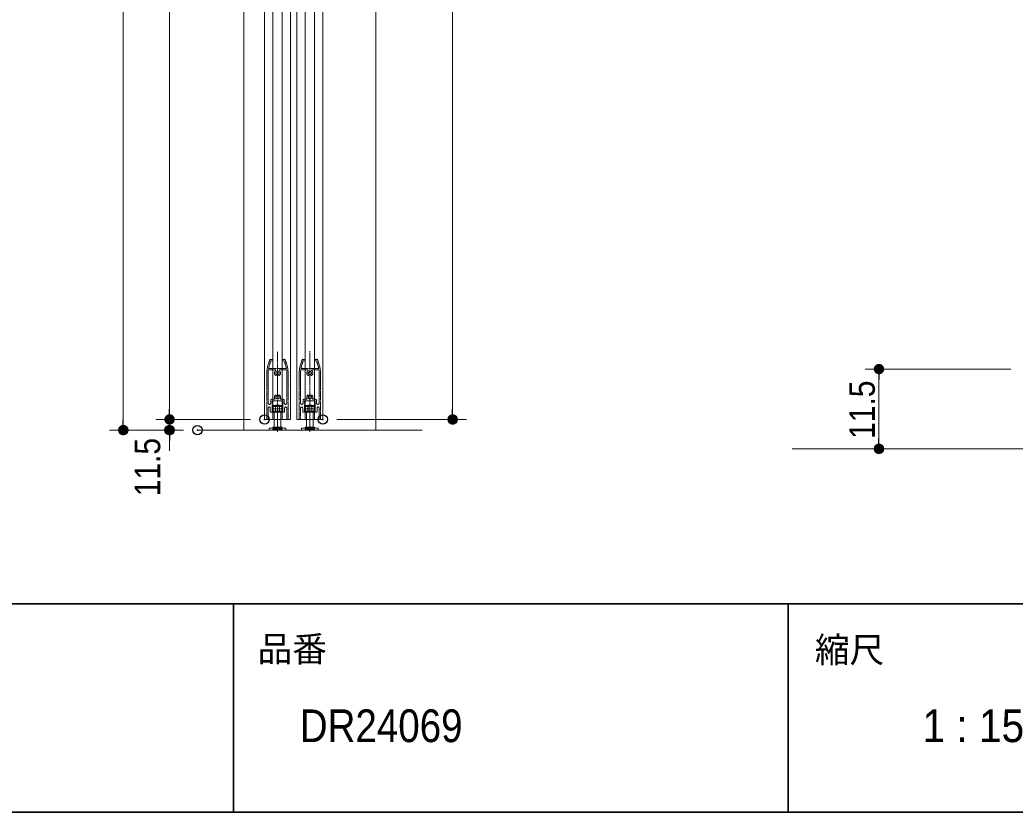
# Model space of a CAD drawing. Units: millimetres, scale not verified. Extents: x -4547 to 4547, y -2284 to 2284.
# Drawn here: x -746 to 330, y -2078 to -1221 of the extents above; entities that cross this region are included whole.
import ezdxf
from ezdxf.enums import TextEntityAlignment as Align

# ---------------------------------------------------------------- set-up
doc = ezdxf.new("R2010")
doc.units = ezdxf.units.MM
doc.header["$LTSCALE"] = 20
doc.header["$PDMODE"] = 32
doc.header["$PDSIZE"] = 10
for name, pattern in [('USER1', [10.5, 8, -0.5, 0.5, -0.5, 0.5, -0.5]), ('USER2', [2.91, 1.76, -0.4, 0.35, -0.4]), ('USER3', [1.11, 0.71, -0.4])]:
    doc.linetypes.add(name, pattern=pattern)
for name, color, linetype, lineweight in [('0-0_1図面枠', 7, 'Continuous', 20), ('0-1_3一般', 7, 'Continuous', 15), ('0-2_2寸法-1', 7, 'Continuous', 15), ('0-3_0', 7, 'Continuous', 25), ('0-5_2寸法-2', 7, 'Continuous', 15)]:
    doc.layers.add(name, color=color, linetype=linetype, lineweight=lineweight)
doc.layers.add('0-4_Defpoints', color=7, linetype='Continuous')
doc.styles.add('ＭＳ Ｐゴシック', font='')
doc.styles.get('ＭＳ Ｐゴシック').set_extended_font_data('MS PGothic')

# ---------------------------------------------------------------- blocks, each defined once
blk = doc.blocks.new('グループ-2')
at = {"layer": '0-0_1図面枠', "lineweight": 35}
for p, q in [((-60000, -37050), (60000, -37050)), ((16500, -37050), (16500, -41550)), ((28500, -37050), (28500, -41550))]:
    blk.add_line(p, q, dxfattribs=at)
blk.add_lwpolyline([(-60000, 41550), (60000, 41550), (60000, -41550), (-60000, -41550)], close=True, dxfattribs=at)
blk = doc.blocks.new('図面枠')
at = {"layer": '0-0_1図面枠'}
blk.add_blockref('グループ-2', (0, 0), dxfattribs=at)
at = {"layer": '0-0_1図面枠', "style": 'ＭＳ Ｐゴシック'}
for s, p in [('品番', (17022.4, -38463.2)), ('縮尺', (29074.1, -38480.4))]:
    blk.add_text(s, height=550.3, dxfattribs=at).set_placement(p, align=Align.BOTTOM_LEFT)
at = {"layer": '0-0_1図面枠', "style": 'ＭＳ Ｐゴシック', "width": 0.95}
blk.add_text('1 : 15', height=707.5, dxfattribs=at).set_placement((31400.2, -40249), align=Align.BOTTOM_LEFT)
blk = doc.blocks.new('グループ-14')
at = {"layer": '0-1_3一般', "linetype": 'USER2'}
for p, q in [((17339.4, -32830), (17569.4, -32830)), ((17454.4, -32710), (17454.4, -33330)), ((17454.4, -32740), (17454.4, -32730)), ((17454.4, -32920), (17454.4, -32740)), ((17454.4, -32920), (17454.4, -32740)), ((17454.4, -32930), (17454.4, -32920)), ((18039.4, -32830), (18269.4, -32830)), ((18154.4, -32710), (18154.4, -33330)), ((18154.4, -32740), (18154.4, -32730)), ((18154.4, -32920), (18154.4, -32740)), ((17454.4, -33280), (17454.4, -33210)), ((17454.4, -33230), (17454.4, -33310)), ((18154.4, -33280), (18154.4, -33210)), ((18154.4, -33230), (18154.4, -33310))]:
    blk.add_line(p, q, dxfattribs=at)
at = {"layer": '0-1_3一般'}
for p, q in [((17359.4, -32770), (17369.4, -32760)), ((17359.4, -32890), (17359.4, -32770)), ((17359.4, -32890), (17369.4, -32900)), ((17369.4, -32760), (17374.4, -32760)), ((17374.4, -32780), (17412.4, -32780)), ((17384.4, -32900), (17374.4, -32900)), ((17384.4, -32880), (17414.4, -32880)), ((17384.4, -32880), (17384.4, -33230)), ((17434.4, -32750), (17409.4, -32750)), ((17414.4, -32780), (17409.4, -32750)), ((17414.4, -32880), (17414.4, -32780)), ((17474.4, -32750), (17434.4, -32750)), ((17499.4, -32750), (17474.4, -32750)), ((17494.4, -32780), (17499.4, -32750)), ((17494.4, -32880), (17494.4, -32780)), ((17494.4, -32880), (17524.4, -32880)), ((17496.4, -32780), (17534.4, -32780)), ((17496.4, -32880), (17496.4, -32780)), ((17496.4, -32880), (17534.4, -32880)), ((17497.8, -32760), (17534.4, -32760)), ((17524.4, -32880), (17524.4, -33230)), ((17539.4, -32900), (17534.4, -32900)), ((17549.4, -32770), (17539.4, -32760)), ((17549.4, -32890), (17539.4, -32900)), ((17549.4, -32770), (17549.4, -32890)), ((18059.4, -32770), (18069.4, -32760)), ((18059.4, -32890), (18059.4, -32770)), ((18059.4, -32890), (18069.4, -32900)), ((18069.4, -32760), (18074.4, -32760)), ((18074.4, -32900), (18069.4, -32900)), ((18074.4, -32760), (18111.1, -32760)), ((18074.4, -32780), (18074.4, -32760)), ((18074.4, -32780), (18112.4, -32780)), ((18074.4, -32880), (18074.4, -32900)), ((18074.4, -32880), (18112.4, -32880)), ((18084.4, -32900), (18074.4, -32900)), ((18084.4, -32880), (18084.4, -33230)), ((18084.4, -32880), (18114.4, -32880)), ((18114.4, -32780), (18109.4, -32750)), ((18112.4, -32880), (18112.4, -32780)), ((18114.4, -32880), (18114.4, -32780)), ((18154.4, -32761.5), (18134.4, -32750)), ((18174.4, -32750), (18154.4, -32761.5)), ((18199.4, -32750), (18174.4, -32750)), ((18194.4, -32780), (18199.4, -32750)), ((18194.4, -32880), (18194.4, -32780)), ((18194.4, -32880), (18224.4, -32880)), ((18196.4, -32880), (18196.4, -32780)), ((18196.4, -32780), (18234.4, -32780)), ((18196.4, -32880), (18234.4, -32880)), ((18197.8, -32760), (18234.4, -32760)), ((18224.4, -32880), (18224.4, -33230)), ((18234.4, -32900), (18224.4, -32900)), ((18234.4, -32760), (18239.4, -32760)), ((18234.4, -32780), (18234.4, -32760)), ((18234.4, -32880), (18234.4, -32900)), ((18239.4, -32900), (18234.4, -32900)), ((18249.4, -32770), (18239.4, -32760)), ((18249.4, -32890), (18239.4, -32900)), ((18249.4, -32770), (18249.4, -32890)), ((17274.4, -33250), (17311.2, -33250)), ((17274.4, -33290), (17274.4, -33250)), ((17311.2, -33290), (17274.4, -33290)), ((17311.2, -33250), (17404.4, -33250)), ((17394.4, -33290), (17311.2, -33290)), ((17404.4, -33230), (17384.4, -33230)), ((17404.4, -33270), (17399.4, -33290)), ((17399.4, -33290), (17424.4, -33290)), ((17404.4, -33230), (17404.4, -33270)), ((17404.4, -33250), (17504.4, -33250)), ((17524.4, -33230), (17504.4, -33230)), ((17504.4, -33270), (17504.4, -33230)), ((17504.4, -33250), (17597.6, -33250)), ((17509.4, -33290), (17504.4, -33270)), ((17597.6, -33250), (17634.4, -33250)), ((17634.4, -33290), (17597.6, -33290)), ((17634.4, -33290), (17634.4, -33250)), ((17974.4, -33290), (17974.4, -33250)), ((17974.4, -33250), (18011.2, -33250)), ((18011.2, -33290), (17974.4, -33290)), ((18011.2, -33250), (18104.4, -33250)), ((18094.4, -33290), (18011.2, -33290)), ((18054.4, -33230), (18054.4, -33250)), ((18254.4, -33230), (18054.4, -33230)), ((18104.4, -33230), (18084.4, -33230)), ((18214.4, -33290), (18094.4, -33290)), ((18104.4, -33270), (18099.4, -33290)), ((18099.4, -33290), (18124.4, -33290)), ((18104.4, -33230), (18104.4, -33270)), ((18104.4, -33250), (18204.4, -33250)), ((18154.4, -33272.6), (18124.4, -33290)), ((18124.4, -33290), (18184.4, -33290)), ((18184.4, -33290), (18154.4, -33272.6)), ((18184.4, -33290), (18209.4, -33290)), ((18204.4, -33270), (18204.4, -33230)), ((18224.4, -33230), (18204.4, -33230)), ((18204.4, -33250), (18297.6, -33250)), ((18209.4, -33290), (18204.4, -33270)), ((18297.6, -33290), (18214.4, -33290)), ((18254.4, -33250), (18254.4, -33230)), ((18297.6, -33250), (18334.4, -33250)), ((18334.4, -33290), (18297.6, -33290)), ((18334.4, -33290), (18334.4, -33250))]:
    blk.add_line(p, q, dxfattribs=at)
at = {"layer": '0-1_3一般', "linetype": 'USER1'}
for p, q in [((17524.4, -32900), (17384.4, -32900)), ((17411.1, -32760), (17497.8, -32760)), ((17412.4, -32780), (17496.4, -32780)), ((17412.4, -32880), (17496.4, -32880)), ((18224.4, -32900), (18084.4, -32900)), ((18111.1, -32760), (18197.8, -32760)), ((18112.4, -32780), (18196.4, -32780)), ((18112.4, -32880), (18196.4, -32880))]:
    blk.add_line(p, q, dxfattribs=at)
at = {"layer": '0-1_3一般', "linetype": 'USER3'}
for p, q in [((17404.4, -33270), (17404.4, -33230)), ((17404.4, -33290), (17504.4, -33290)), ((17504.4, -33230), (17504.4, -33270)), ((18054.4, -33270), (18254.4, -33270)), ((18054.4, -33290), (18054.4, -33270)), ((18104.4, -33270), (18104.4, -33230)), ((18104.4, -33290), (18204.4, -33290)), ((18204.4, -33230), (18204.4, -33270)), ((18254.4, -33270), (18254.4, -33290))]:
    blk.add_line(p, q, dxfattribs=at)
at = {"layer": '0-1_3一般'}
for points in [[(17374.4, -32880), (17374.4, -32900), (17369.4, -32900)], [(17374.4, -32780), (17374.4, -32760), (17411.1, -32760)], [(17374.4, -32880), (17412.4, -32880), (17412.4, -32780)], [(17474.4, -32750), (17454.4, -32761.5), (17434.4, -32750)], [(17534.4, -32880), (17534.4, -32900), (17524.4, -32900)], [(17534.4, -32780), (17534.4, -32760), (17539.4, -32760)], [(18174.4, -32750), (18134.4, -32750), (18109.4, -32750)], [(17554.4, -33250), (17554.4, -33230), (17354.4, -33230), (17354.4, -33250)], [(17597.6, -33290), (17514.4, -33290), (17394.4, -33290)], [(17484.4, -33290), (17454.4, -33272.6), (17424.4, -33290)], [(17424.4, -33290), (17484.4, -33290), (17509.4, -33290)]]:
    blk.add_lwpolyline(points, dxfattribs=at)
at = {"layer": '0-1_3一般', "linetype": 'USER2'}
blk.add_lwpolyline([(18154.4, -32930), (18154.4, -32920), (18154.4, -32740)], dxfattribs=at)
at = {"layer": '0-1_3一般', "linetype": 'USER3'}
blk.add_lwpolyline([(17354.4, -33290), (17354.4, -33270), (17554.4, -33270), (17554.4, -33290)], dxfattribs=at)
blk = doc.blocks.new('グループ-30')
at = {"layer": '0-1_3一般'}
for p, q in [((17174.4, -33060), (17174.4, 12740)), ((17554.4, 12740), (17554.4, -33060)), ((17734.4, 12740), (17734.4, -33060)), ((17874.4, -33060), (17874.4, 12740)), ((18254.4, 12740), (18254.4, -33060)), ((17354.4, -33060), (17174.4, -33060)), ((17554.4, -33060), (17354.4, -33060)), ((17734.4, -33060), (17554.4, -33060)), ((18434.4, -33060), (18254.4, -33060))]:
    blk.add_line(p, q, dxfattribs=at)
for points in [[(17354.4, -33060), (17354.4, 12740), (17554.4, 12740), (17734.4, 12740)], [(18054.4, -33060), (18054.4, 12740), (18254.4, 12740), (18434.4, 12740), (18434.4, -33060)], [(18254.4, -33060), (18054.4, -33060), (17874.4, -33060)]]:
    blk.add_lwpolyline(points, dxfattribs=at)
blk = doc.blocks.new('グループ-41')
at = {"layer": '0-1_3一般'}
for p, q in [((16724.4, -33290), (16724.4, 14770)), ((19584.4, 14770), (19584.4, -33290))]:
    blk.add_line(p, q, dxfattribs=at)
blk.add_lwpolyline([(15724.4, -33290), (17904.4, -33290), (20584.4, -33290)], dxfattribs=at)
blk = doc.blocks.new('グループ-48')
at = {"layer": '0-1_3一般', "linetype": 'USER2'}
for p, q in [((17454.4, -31599.9), (17454.4, -33179.9)), ((18154.4, -31580.6), (18154.4, -33220.6))]:
    blk.add_line(p, q, dxfattribs=at)
at = {"layer": '0-1_3一般', "linetype": 'USER1'}
for p, q in [((17346.4, -31790), (17317.6, -31790)), ((17350.4, -31770), (17350.4, -31786)), ((17558.4, -31770), (17558.4, -31786)), ((17604.4, -31766), (17562.4, -31766)), ((17591.2, -31790), (17562.4, -31790)), ((17604.4, -31760), (17604.4, -31766)), ((17614.4, -31760), (17604.4, -31760)), ((17994.4, -31760), (18004.4, -31760)), ((18004.4, -31760), (18004.4, -31766)), ((18004.4, -31766), (18046.4, -31766)), ((18046.4, -31790), (18017.6, -31790)), ((18050.4, -31770), (18050.4, -31786)), ((18258.4, -31770), (18258.4, -31786)), ((18291.2, -31790), (18262.4, -31790)), ((17254.4, -32000), (17254.4, -32706.5)), ((17264.4, -31990), (17409.4, -31990)), ((17268.3, -31960), (17448.4, -31960)), ((17448.4, -31960), (17454.4, -31966)), ((17454.4, -31966), (17460.4, -31960)), ((17460.4, -31960), (17640.5, -31960)), ((17499.4, -31990), (17644.4, -31990)), ((17654.4, -32000), (17654.4, -32706.5)), ((17954.4, -32000), (17954.4, -32706.5)), ((17964.4, -31990), (18109.4, -31990)), ((17968.3, -31960), (18148.4, -31960)), ((18199.4, -31990), (18344.4, -31990)), ((18354.4, -32000), (18354.4, -32706.5)), ((17224.4, -32065.9), (17224.4, -33050)), ((17684.4, -32065.9), (17684.4, -33050)), ((17924.4, -32065.9), (17924.4, -33050)), ((18384.4, -32065.9), (18384.4, -33050)), ((17309.4, -32706.5), (17309.4, -32644)), ((17329.4, -32624), (17387.6, -32624)), ((17339.4, -32894), (17339.4, -32666)), ((17345.4, -32660), (17448.4, -32660)), ((17454.4, -32654), (17448.4, -32660)), ((17460.4, -32660), (17454.4, -32654)), ((17460.4, -32660), (17563.4, -32660)), ((17521.3, -32624), (17579.4, -32624)), ((17569.4, -32824), (17569.4, -32666)), ((17599.4, -32644), (17599.4, -32706.5)), ((18009.4, -32706.5), (18009.4, -32644)), ((18029.4, -32624), (18087.6, -32624)), ((18039.4, -32894), (18039.4, -32666)), ((18045.4, -32660), (18148.4, -32660)), ((18154.4, -32654), (18148.4, -32660)), ((18160.4, -32660), (18154.4, -32654)), ((18160.4, -32660), (18263.4, -32660)), ((18221.3, -32624), (18279.4, -32624)), ((18269.4, -32824), (18269.4, -32666)), ((18299.4, -32644), (18299.4, -32706.5)), ((17254.4, -32812.5), (17254.4, -33050)), ((17299.4, -32812.5), (17299.4, -32894)), ((17305.4, -32900), (17333.4, -32900)), ((17569.4, -32824), (17569.4, -32894)), ((17575.4, -32900), (17603.4, -32900)), ((17609.4, -32894), (17609.4, -32812.5)), ((17654.4, -32812.5), (17654.4, -32906)), ((17654.4, -33050), (17654.4, -32906)), ((17954.4, -32812.5), (17954.4, -33050)), ((17999.4, -32812.5), (17999.4, -32894)), ((18005.4, -32900), (18033.4, -32900)), ((18269.4, -32824), (18269.4, -32894)), ((18275.4, -32900), (18303.4, -32900)), ((18309.4, -32894), (18309.4, -32812.5)), ((18354.4, -32812.5), (18354.4, -32906)), ((18354.4, -33050), (18354.4, -32906)), ((17234.4, -33060), (17244.4, -33060)), ((17674.4, -33060), (17664.4, -33060)), ((17934.4, -33060), (17944.4, -33060)), ((18374.4, -33060), (18364.4, -33060))]:
    blk.add_line(p, q, dxfattribs=at)
for points in [[(17294.4, -31760), (17304.4, -31760), (17304.4, -31766), (17346.4, -31766)], [(18314.4, -31760), (18304.4, -31760), (18304.4, -31766), (18262.4, -31766)], [(18148.4, -31960), (18154.4, -31966), (18160.4, -31960), (18340.5, -31960)]]:
    blk.add_lwpolyline(points, dxfattribs=at)
for centre, radius, start, end in [((17924.4, -32065.9), 700, 159.33677, 180), ((18018, -32101.2), 770, 156.45056, 168.88762), ((18018, -32101.2), 800, 154.7505, 159.33677), ((17317.6, -31796), 6, 90, 156.45056), ((17346.4, -31770), 4, 0, 90), ((17346.4, -31786), 4, 270, 0), ((17562.4, -31770), 4, 90, 180), ((17562.4, -31786), 4, 180, 270), ((17591.2, -31796), 6, 23.54944, 90), ((16890.9, -32101.2), 770, 11.11238, 23.54944), ((16890.9, -32101.2), 800, 20.66323, 25.2495), ((16984.4, -32065.9), 700, 0, 20.66323), ((18624.4, -32065.9), 700, 159.33677, 180), ((18718, -32101.2), 770, 156.45056, 168.88762), ((18718, -32101.2), 800, 154.7505, 159.33677), ((18017.6, -31796), 6, 90, 156.45056), ((18046.4, -31770), 4, 0, 90), ((18046.4, -31786), 4, 270, 0), ((18262.4, -31770), 4, 90, 180), ((18262.4, -31786), 4, 180, 270), ((18291.2, -31796), 6, 23.54944, 90), ((17590.9, -32101.2), 770, 11.11238, 23.54944), ((17590.9, -32101.2), 800, 20.66323, 25.2495), ((17684.4, -32065.9), 700, 0, 20.66323), ((17264.4, -32000), 10, 90, 180), ((17268.3, -31954), 6, 168.88762, 270), ((17454.4, -32060), 65, 126.8699, 222.5424), ((17409.4, -32000), 10, 306.8699, 90), ((17454.4, -32060), 35, 317.4576, 222.5424), ((17499.4, -32000), 10, 90, 233.1301), ((17454.4, -32060), 65, 317.4576, 53.1301), ((17640.5, -31954), 6, 270, 11.11238), ((17644.4, -32000), 10, 0, 90), ((17964.4, -32000), 10, 90, 180), ((17968.3, -31954), 6, 168.88762, 270), ((18154.4, -32060), 65, 126.8699, 222.5424), ((18109.4, -32000), 10, 306.8699, 90), ((18154.4, -32060), 35, 317.4576, 222.5424), ((18199.4, -32000), 10, 90, 233.1301), ((18154.4, -32060), 65, 317.4576, 53.1301), ((18340.5, -31954), 6, 270, 11.11238), ((18344.4, -32000), 10, 0, 90), ((17417.6, -32093.8), 15, 222.5424, 42.5424), ((17491.3, -32093.8), 15, 137.4576, 317.4576), ((18117.6, -32093.8), 15, 222.5424, 42.5424), ((18191.3, -32093.8), 15, 137.4576, 317.4576), ((17281.9, -32706.5), 27.5, 180, 270), ((17281.9, -32706.5), 27.5, 270, 0), ((17329.4, -32644), 20, 90, 180), ((17345.4, -32666), 6, 90, 180), ((17387.6, -32614), 10, 270, 26.95775), ((17454.4, -32580), 65, 137.4576, 206.95775), ((17417.6, -32546.2), 15, 317.4576, 137.4576), ((17454.4, -32580), 35, 137.4576, 42.5424), ((17491.3, -32546.2), 15, 42.5424, 222.5424), ((17454.4, -32580), 65, 333.04225, 42.5424), ((17521.3, -32614), 10, 153.04225, 270), ((17563.4, -32666), 6, 0, 90), ((17579.4, -32644), 20, 0, 90), ((17626.9, -32706.5), 27.5, 180, 0), ((17981.9, -32706.5), 27.5, 180, 270), ((17981.9, -32706.5), 27.5, 270, 0), ((18029.4, -32644), 20, 90, 180), ((18045.4, -32666), 6, 90, 180), ((18087.6, -32614), 10, 270, 26.95775), ((18154.4, -32580), 65, 137.4576, 206.95775), ((18117.6, -32546.2), 15, 317.4576, 137.4576), ((18154.4, -32580), 35, 137.4576, 42.5424), ((18191.3, -32546.2), 15, 42.5424, 222.5424), ((18154.4, -32580), 65, 333.04225, 42.5424), ((18221.3, -32614), 10, 153.04225, 270), ((18263.4, -32666), 6, 0, 90), ((18279.4, -32644), 20, 0, 90), ((18326.9, -32706.5), 27.5, 180, 0), ((17276.9, -32812.5), 22.5, 90, 180), ((17276.9, -32812.5), 22.5, 0, 90), ((17305.4, -32894), 6, 180, 270), ((17333.4, -32894), 6, 270, 0), ((17575.4, -32894), 6, 180, 270), ((17603.4, -32894), 6, 270, 0), ((17631.9, -32812.5), 22.5, 0, 180), ((17976.9, -32812.5), 22.5, 90, 180), ((17976.9, -32812.5), 22.5, 0, 90), ((18005.4, -32894), 6, 180, 270), ((18033.4, -32894), 6, 270, 0), ((18275.4, -32894), 6, 180, 270), ((18303.4, -32894), 6, 270, 0), ((18331.9, -32812.5), 22.5, 0, 180), ((17234.4, -33050), 10, 180, 270), ((17244.4, -33050), 10, 270, 0), ((17664.4, -33050), 10, 180, 270), ((17674.4, -33050), 10, 270, 0), ((17934.4, -33050), 10, 180, 270), ((17944.4, -33050), 10, 270, 0), ((18364.4, -33050), 10, 180, 270), ((18374.4, -33050), 10, 270, 0)]:
    blk.add_arc(centre, radius, start, end, dxfattribs=at)
blk = doc.blocks.new('_Dot')
at = {"layer": '0-3_0'}
blk.add_line((-10, 0), (-20, 0), dxfattribs=at)
for points in [[(0, 0), (-10, 0), (-9.92, 1.25)], [(0, 0), (-9.92, -1.25), (-10, 0)], [(0, 0), (-9.92, 1.25), (-9.69, 2.49)], [(0, 0), (-9.69, -2.49), (-9.92, -1.25)], [(0, 0), (-9.69, 2.49), (-9.3, 3.68)], [(0, 0), (-9.3, -3.68), (-9.69, -2.49)], [(0, 0), (-9.3, 3.68), (-8.76, 4.82)], [(0, 0), (-8.76, -4.82), (-9.3, -3.68)], [(0, 0), (-8.76, 4.82), (-8.09, 5.88)], [(0, 0), (-8.09, -5.88), (-8.76, -4.82)], [(0, 0), (-8.09, 5.88), (-7.29, 6.85)], [(0, 0), (-7.29, -6.85), (-8.09, -5.88)], [(0, 0), (-7.29, 6.85), (-6.37, 7.71)], [(0, 0), (-6.37, -7.71), (-7.29, -6.85)], [(0, 0), (-6.37, 7.71), (-5.36, 8.44)], [(0, 0), (-5.36, -8.44), (-6.37, -7.71)], [(0, 0), (-5.36, 8.44), (-4.26, 9.05)], [(0, 0), (-4.26, -9.05), (-5.36, -8.44)], [(0, 0), (-4.26, 9.05), (-3.09, 9.51)], [(0, 0), (-3.09, -9.51), (-4.26, -9.05)], [(0, 0), (-3.09, 9.51), (-1.87, 9.82)], [(0, 0), (-1.87, -9.82), (-3.09, -9.51)], [(0, 0), (-1.87, 9.82), (-0.63, 9.98)], [(0, 0), (-0.63, -9.98), (-1.87, -9.82)], [(0, 0), (-0.63, 9.98), (0.63, 9.98)], [(0, 0), (0.63, -9.98), (-0.63, -9.98)], [(0, 0), (0.63, 9.98), (1.87, 9.82)], [(0, 0), (1.87, 9.82), (3.09, 9.51)], [(0, 0), (3.09, 9.51), (4.26, 9.05)], [(0, 0), (4.26, 9.05), (5.36, 8.44)], [(0, 0), (5.36, 8.44), (6.37, 7.71)], [(0, 0), (6.37, 7.71), (7.29, 6.85)], [(0, 0), (7.29, 6.85), (8.09, 5.88)], [(0, 0), (8.09, 5.88), (8.76, 4.82)], [(0, 0), (8.76, 4.82), (9.3, 3.68)], [(0, 0), (9.3, 3.68), (9.69, 2.49)], [(0, 0), (9.69, 2.49), (9.92, 1.25)], [(0, 0), (9.92, 1.25), (10, 0)], [(0, 0), (1.87, -9.82), (0.63, -9.98)], [(0, 0), (3.09, -9.51), (1.87, -9.82)], [(0, 0), (4.26, -9.05), (3.09, -9.51)], [(0, 0), (5.36, -8.44), (4.26, -9.05)], [(0, 0), (6.37, -7.71), (5.36, -8.44)], [(0, 0), (7.29, -6.85), (6.37, -7.71)], [(0, 0), (8.09, -5.88), (7.29, -6.85)], [(0, 0), (8.76, -4.82), (8.09, -5.88)], [(0, 0), (9.3, -3.68), (8.76, -4.82)], [(0, 0), (9.69, -2.49), (9.3, -3.68)], [(0, 0), (9.92, -1.25), (9.69, -2.49)], [(0, 0), (10, 0), (9.92, -1.25)]]:
    blk.add_solid(points, dxfattribs=at)
blk = doc.blocks.new('グループ-61')
at = {"layer": '0-1_3一般', "lineweight": 5}
blk.add_line((28585.5, -33696.3), (39085.5, -33696.3), dxfattribs=at)
blk = doc.blocks.new('グループ-63')
at = {"layer": '0-1_3一般'}
blk.add_blockref('グループ-61', (0, 0), dxfattribs=at)

msp = doc.modelspace()

# ---------------------------------------------------------------- linework, layer by layer
at = {"layer": '0-2_2寸法-1'}
for p, q in [((-634.58, 674.25), (-634.58, -1653.24)), ((-584.58, -1641.74), (-584.58, 625.75)), ((-278.5, -519.25), (-278.5, -1641.74)), ((324.9, -1598.56), (167.4, -1598.56)), ((182.4, -1609.82), (182.4, -1673.56)), ((-496.9, -1653), (-599.58, -1653)), ((-403.9, -1653), (-263.5, -1653)), ((-569.4, -1664.5), (-649.58, -1664.5)), ((167.4, -1684.81), (167.6, -1684.81))]:
    msp.add_line(p, q, dxfattribs=at)
at = {"layer": '0-4_Defpoints'}
for p in [(-481.9, -1653), (-418.9, -1653), (-278.5, -1653), (-634.58, -1664.5), (-584.58, -1664.5), (-554.4, -1664.5), (182.4, -1684.81)]:
    msp.add_point(p, dxfattribs=at)
at = {"layer": '0-5_2寸法-2'}
for p, q in [((-584.58, -1641.74), (-584.58, -1630.49)), ((-496.9, -1653), (-599.58, -1653)), ((-584.58, -1653), (-584.58, -1664.5)), ((-569.4, -1664.5), (-599.58, -1664.5)), ((-584.58, -1675.75), (-584.58, -1687.01))]:
    msp.add_line(p, q, dxfattribs=at)

# ---------------------------------------------------------------- block references
at = {"layer": '0-0_1図面枠', "xscale": 0.05, "yscale": 0.05}
msp.add_blockref('図面枠', (-1340.62, 0), dxfattribs=at)
at = {"layer": '0-1_3一般', "xscale": 0.05, "yscale": 0.05}
for name in ['グループ-41', 'グループ-63', 'グループ-30', 'グループ-48', 'グループ-14']:
    msp.add_blockref(name, (-1340.62, 0), dxfattribs=at)
at = {"layer": '0-2_2寸法-1', "xscale": 0.5627563, "yscale": 0.5627563}
for p, rotation in [((182.4, -1598.56), 90), ((-584.58, -1653), 270), ((-278.5, -1653), 270), ((-634.58, -1664.5), 270), ((182.4, -1684.81), 270)]:
    msp.add_blockref('_Dot', p, dxfattribs=dict(at, rotation=rotation))
at = {"layer": '0-5_2寸法-2', "xscale": 0.5627563, "yscale": 0.5627563}
for p, rotation in [((-584.58, -1653), 270), ((-584.58, -1664.5), 90)]:
    msp.add_blockref('_Dot', p, dxfattribs=dict(at, rotation=rotation))

# ---------------------------------------------------------------- texts
at = {"layer": '0-0_1図面枠', "style": 'ＭＳ Ｐゴシック', "width": 0.9}
msp.add_text('DR24069', height=35.38, dxfattribs=at).set_placement((-443.79, -2012.45), align=Align.BOTTOM_LEFT)
at = {"layer": '0-2_2寸法-1', "style": 'ＭＳ Ｐゴシック', "width": 0.9}
msp.add_text('11.5', height=27.57, rotation=90, dxfattribs=at).set_placement((186.21, -1674.1), align=Align.BOTTOM_LEFT)
at = {"layer": '0-5_2寸法-2', "style": 'ＭＳ Ｐゴシック', "width": 0.9}
msp.add_text('11.5', height=27.57, rotation=90, dxfattribs=at).set_placement((-586.44, -1736.16), align=Align.BOTTOM_LEFT)

doc.saveas('drawing.dxf')
